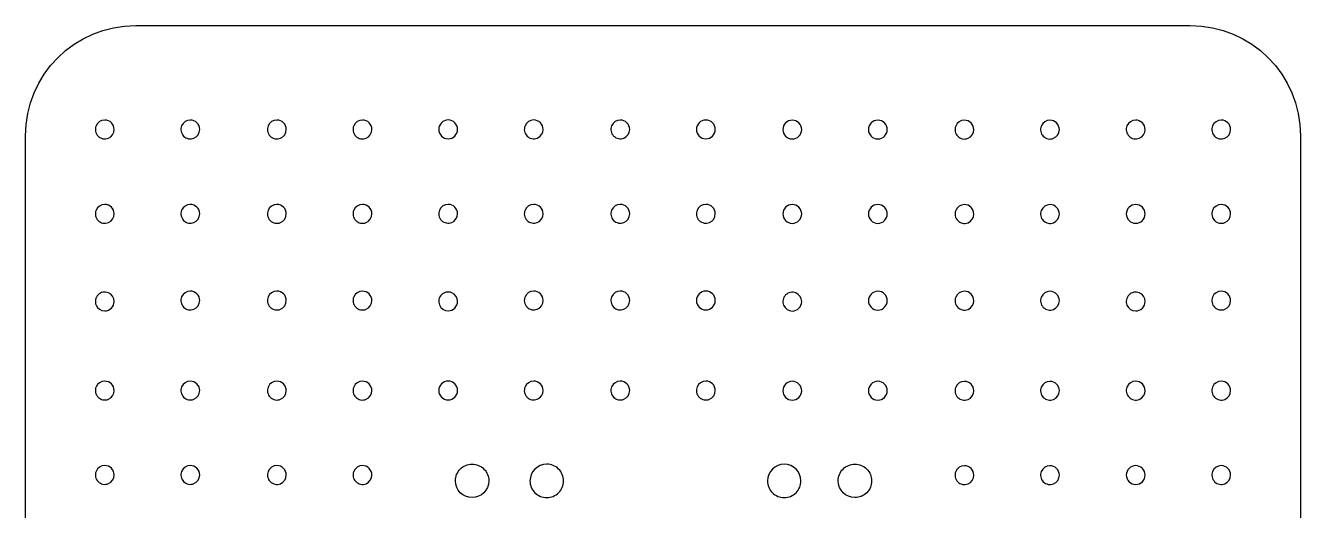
# Model space of a CAD drawing. Extents: x 28 to 178, y -12 to 290.
# Drawn here: x 28.4 to 178.2, y 233.1 to 290.1 of the extents above; entities that cross this region are included whole.
import ezdxf

# ---------------------------------------------------------------- set-up
doc = ezdxf.new("R2010")
doc.units = 0
doc.layers.add('buchi_Grove', color=7, linetype='CONTINUOUS')
doc.layers.add('fluid-networks-dashboard_copia', color=7, linetype='CONTINUOUS')

msp = doc.modelspace()

# ---------------------------------------------------------------- linework, layer by layer
at = {"layer": 'buchi_Grove', "color": 7}
for points in [[(37.747406, 278.944116)], [(47.801575, 278.944116)], [(57.972698, 278.93995)], [(68.026863, 278.93995)], [(78.097717, 278.952465)], [(88.151886, 278.952465)], [(98.323006, 278.948299)], [(108.37717, 278.948299)], [(118.53152, 278.927415)], [(128.58569, 278.927415)], [(138.75682, 278.92325)], [(148.81099, 278.92325)], [(158.88177, 278.935766)], [(168.93596, 278.935766)], [(37.747406, 269.025785)], [(47.801575, 269.025785)], [(57.972698, 269.021619)], [(68.026863, 269.021619)], [(78.097717, 269.034137)], [(88.151886, 269.034135)], [(98.323006, 269.029972)], [(108.37717, 269.02997)], [(118.53152, 269.00908)], [(128.58569, 269.009086)], [(138.75682, 269.004915)], [(148.81099, 269.004921)], [(158.88179, 269.017433)], [(168.93596, 269.017435)], [(47.801575, 258.835777)], [(57.972698, 258.833694)], [(68.026863, 258.831611)], [(88.151886, 258.844127)], [(98.323006, 258.842044)], [(108.37717, 258.839962)], [(128.58569, 258.819076)], [(138.75682, 258.816989)], [(148.81099, 258.81491)], [(168.93596, 258.827426)], [(38.853111, 257.619453)], [(79.203418, 257.627804)], [(119.637231, 257.602749)], [(159.987491, 257.611103)], [(37.747406, 248.252445)], [(47.801575, 248.252445)], [(57.972698, 248.248279)], [(68.026863, 248.248279)], [(78.097717, 248.260795)], [(88.151886, 248.260795)], [(98.323006, 248.256629)], [(108.37717, 248.256629)], [(118.53152, 248.235744)], [(128.58569, 248.235744)], [(138.75682, 248.231578)], [(148.81099, 248.231578)], [(158.88177, 248.244098)], [(168.93596, 248.244098)], [(37.747406, 238.334117)], [(47.801575, 238.334114)], [(57.972698, 238.329952)], [(68.026863, 238.329948)], [(138.75682, 238.313247)], [(148.81099, 238.313251)], [(158.88179, 238.325767)], [(168.93596, 238.325767)]]:
    msp.add_lwpolyline(points, close=True, dxfattribs=at)
for points in [[(37.747406, 278.944116), (37.300192, 278.944116), (36.897013, 278.67472), (36.725872, 278.261548)], [(38.853107, 277.838415), (38.853107, 278.449077), (38.358068, 278.944116), (37.747406, 278.944116)], [(47.801575, 278.944116), (47.354361, 278.944116), (46.951182, 278.67472), (46.780041, 278.261548)], [(48.583423, 278.620263), (48.376064, 278.827622), (48.094825, 278.944116), (47.801575, 278.944116)], [(57.972698, 278.93995), (57.525484, 278.93995), (57.122305, 278.670554), (56.951164, 278.257382)], [(58.754546, 278.616097), (58.547187, 278.823456), (58.265948, 278.93995), (57.972698, 278.93995)], [(68.026863, 278.93995), (67.579649, 278.93995), (67.17647, 278.670554), (67.005329, 278.257382)], [(68.808711, 278.616097), (68.601352, 278.823456), (68.320113, 278.93995), (68.026863, 278.93995)], [(78.097717, 278.952465), (77.487055, 278.952465), (76.992016, 278.457426), (76.992016, 277.846764)], [(78.879565, 278.628612), (78.672206, 278.835971), (78.390967, 278.952465), (78.097717, 278.952465)], [(88.151886, 278.952465), (87.704672, 278.952465), (87.301493, 278.683069), (87.130352, 278.269897)], [(88.933734, 278.628612), (88.726375, 278.835971), (88.445136, 278.952465), (88.151886, 278.952465)], [(98.323006, 278.948299), (97.875792, 278.948299), (97.472613, 278.678903), (97.301472, 278.265731)], [(99.104854, 278.624446), (98.897495, 278.831805), (98.616256, 278.948299), (98.323006, 278.948299)], [(108.37717, 278.948299), (107.766508, 278.948299), (107.271469, 278.45326), (107.271469, 277.842598)], [(109.159018, 278.624446), (108.951659, 278.831805), (108.67042, 278.948299), (108.37717, 278.948299)], [(118.53152, 278.927415), (117.920858, 278.927415), (117.425819, 278.432376), (117.425819, 277.821714)], [(119.313368, 278.603562), (119.106009, 278.810921), (118.82477, 278.927415), (118.53152, 278.927415)], [(128.58569, 278.927415), (127.975028, 278.927415), (127.479989, 278.432376), (127.479989, 277.821714)], [(129.367538, 278.603562), (129.160179, 278.810921), (128.87894, 278.927415), (128.58569, 278.927415)], [(138.75682, 278.92325), (138.309606, 278.92325), (137.906427, 278.653854), (137.735286, 278.240682)], [(139.538668, 278.599397), (139.331309, 278.806756), (139.05007, 278.92325), (138.75682, 278.92325)], [(148.81099, 278.92325), (148.363776, 278.92325), (147.960597, 278.653854), (147.789456, 278.240682)], [(149.592838, 278.599397), (149.385479, 278.806756), (149.10424, 278.92325), (148.81099, 278.92325)], [(158.88177, 278.935766), (158.434556, 278.935766), (158.031377, 278.66637), (157.860236, 278.253198)], [(159.663618, 278.611913), (159.456259, 278.819272), (159.17502, 278.935766), (158.88177, 278.935766)], [(168.93596, 278.935766), (168.488746, 278.935766), (168.085567, 278.66637), (167.914426, 278.253198)], [(169.717808, 278.611913), (169.510449, 278.819272), (169.22921, 278.935766), (168.93596, 278.935766)], [(36.725872, 278.261548), (36.55473, 277.848376), (36.649329, 277.372795), (36.965558, 277.056567)], [(38.170539, 276.816881), (38.583711, 276.988022), (38.853107, 277.391201), (38.853107, 277.838415)], [(46.780041, 278.261548), (46.608899, 277.848376), (46.703498, 277.372795), (47.019727, 277.056567)], [(48.224708, 276.816881), (48.63788, 276.988022), (48.907276, 277.391201), (48.907276, 277.838415)], [(48.907276, 277.838415), (48.907276, 278.131665), (48.790782, 278.412904), (48.583423, 278.620263)], [(56.951164, 278.257382), (56.780022, 277.84421), (56.874621, 277.368629), (57.19085, 277.052401)], [(58.395831, 276.812715), (58.809003, 276.983856), (59.078399, 277.387035), (59.078399, 277.834249)], [(59.078399, 277.834249), (59.078399, 278.127499), (58.961905, 278.408738), (58.754546, 278.616097)], [(67.005329, 278.257382), (66.834187, 277.84421), (66.928786, 277.368629), (67.245015, 277.052401)], [(68.449996, 276.812715), (68.863168, 276.983856), (69.132564, 277.387035), (69.132564, 277.834249)], [(69.132564, 277.834249), (69.132564, 278.127499), (69.01607, 278.408738), (68.808711, 278.616097)], [(76.992016, 277.846764), (76.992016, 277.236102), (77.487055, 276.741063), (78.097717, 276.741063)], [(78.097717, 276.741063), (78.708379, 276.741063), (79.203418, 277.236102), (79.203418, 277.846764)], [(79.203418, 277.846764), (79.203418, 278.140014), (79.086924, 278.421253), (78.879565, 278.628612)], [(87.130352, 278.269897), (86.95921, 277.856725), (87.053809, 277.381144), (87.370038, 277.064916)], [(88.575019, 276.82523), (88.988191, 276.996371), (89.257587, 277.39955), (89.257587, 277.846764)], [(89.257587, 277.846764), (89.257587, 278.140014), (89.141093, 278.421253), (88.933734, 278.628612)], [(97.301472, 278.265731), (97.13033, 277.852559), (97.224929, 277.376978), (97.541158, 277.06075)], [(98.746139, 276.821064), (99.159311, 276.992205), (99.428707, 277.395384), (99.428707, 277.842598)], [(99.428707, 277.842598), (99.428707, 278.135848), (99.312213, 278.417087), (99.104854, 278.624446)], [(107.271469, 277.842598), (107.271469, 277.231936), (107.766508, 276.736897), (108.37717, 276.736897)], [(108.37717, 276.736897), (108.987832, 276.736897), (109.482871, 277.231936), (109.482871, 277.842598)], [(109.482871, 277.842598), (109.482871, 278.135848), (109.366377, 278.417087), (109.159018, 278.624446)], [(117.425819, 277.821714), (117.425819, 277.211052), (117.920858, 276.716013), (118.53152, 276.716013)], [(118.53152, 276.716013), (119.142182, 276.716013), (119.637221, 277.211052), (119.637221, 277.821714)], [(119.637221, 277.821714), (119.637221, 278.114964), (119.520727, 278.396203), (119.313368, 278.603562)], [(127.479989, 277.821714), (127.479989, 277.211052), (127.975028, 276.716013), (128.58569, 276.716013)], [(128.58569, 276.716013), (129.196352, 276.716013), (129.691391, 277.211052), (129.691391, 277.821714)], [(129.691391, 277.821714), (129.691391, 278.114964), (129.574897, 278.396203), (129.367538, 278.603562)], [(137.735286, 278.240682), (137.564144, 277.82751), (137.658743, 277.351929), (137.974972, 277.035701)], [(139.179953, 276.796015), (139.593125, 276.967156), (139.862521, 277.370335), (139.862521, 277.817549)], [(139.862521, 277.817549), (139.862521, 278.110799), (139.746027, 278.392038), (139.538668, 278.599397)], [(147.789456, 278.240682), (147.618314, 277.82751), (147.712913, 277.351929), (148.029142, 277.035701)], [(149.234123, 276.796015), (149.647295, 276.967156), (149.916691, 277.370335), (149.916691, 277.817549)], [(149.916691, 277.817549), (149.916691, 278.110799), (149.800197, 278.392038), (149.592838, 278.599397)], [(157.860236, 278.253198), (157.689094, 277.840026), (157.783693, 277.364445), (158.099922, 277.048217)], [(159.304903, 276.808531), (159.718075, 276.979672), (159.987471, 277.382851), (159.987471, 277.830065)], [(159.987471, 277.830065), (159.987471, 278.123315), (159.870977, 278.404554), (159.663618, 278.611913)], [(167.914426, 278.253198), (167.743284, 277.840026), (167.837883, 277.364445), (168.154112, 277.048217)], [(169.359093, 276.808531), (169.772265, 276.979672), (170.041661, 277.382851), (170.041661, 277.830065)], [(170.041661, 277.830065), (170.041661, 278.123315), (169.925167, 278.404554), (169.717808, 278.611913)], [(36.965558, 277.056567), (37.281786, 276.740338), (37.757367, 276.645739), (38.170539, 276.816881)], [(47.019727, 277.056567), (47.335955, 276.740338), (47.811536, 276.645739), (48.224708, 276.816881)], [(57.19085, 277.052401), (57.507078, 276.736172), (57.982659, 276.641573), (58.395831, 276.812715)], [(67.245015, 277.052401), (67.561243, 276.736172), (68.036824, 276.641573), (68.449996, 276.812715)], [(87.370038, 277.064916), (87.686266, 276.748687), (88.161847, 276.654088), (88.575019, 276.82523)], [(97.541158, 277.06075), (97.857386, 276.744521), (98.332967, 276.649922), (98.746139, 276.821064)], [(137.974972, 277.035701), (138.2912, 276.719472), (138.766781, 276.624873), (139.179953, 276.796015)], [(148.029142, 277.035701), (148.34537, 276.719472), (148.820951, 276.624873), (149.234123, 276.796015)], [(158.099922, 277.048217), (158.41615, 276.731988), (158.891731, 276.637389), (159.304903, 276.808531)], [(168.154112, 277.048217), (168.47034, 276.731988), (168.945921, 276.637389), (169.359093, 276.808531)], [(36.725872, 268.343217), (36.55473, 267.930045), (36.649329, 267.454464), (36.965558, 267.138236)], [(37.747406, 269.025785), (37.300192, 269.025785), (36.897013, 268.756389), (36.725872, 268.343217)], [(38.853107, 267.920084), (38.853107, 268.530746), (38.358068, 269.025785), (37.747406, 269.025785)], [(46.780041, 268.343217), (46.608899, 267.930045), (46.703498, 267.454464), (47.019727, 267.138236)], [(47.801575, 269.025785), (47.354361, 269.025785), (46.951182, 268.756389), (46.780041, 268.343217)], [(48.583423, 268.701932), (48.376064, 268.909291), (48.094825, 269.025785), (47.801575, 269.025785)], [(48.907276, 267.920084), (48.907276, 268.213334), (48.790782, 268.494573), (48.583423, 268.701932)], [(56.951164, 268.339051), (56.780022, 267.925879), (56.874621, 267.450298), (57.19085, 267.13407)], [(57.972698, 269.021619), (57.525484, 269.021619), (57.122305, 268.752223), (56.951164, 268.339051)], [(58.754546, 268.697766), (58.547187, 268.905125), (58.265948, 269.021619), (57.972698, 269.021619)], [(59.078399, 267.915918), (59.078399, 268.209168), (58.961905, 268.490407), (58.754546, 268.697766)], [(67.005329, 268.339051), (66.834187, 267.925879), (66.928786, 267.450298), (67.245015, 267.13407)], [(68.026863, 269.021619), (67.579649, 269.021619), (67.17647, 268.752223), (67.005329, 268.339051)], [(68.808711, 268.697766), (68.601352, 268.905125), (68.320113, 269.021619), (68.026863, 269.021619)], [(69.132564, 267.915918), (69.132564, 268.209168), (69.01607, 268.490407), (68.808711, 268.697766)], [(77.076183, 268.351569), (76.905041, 267.938397), (76.99964, 267.462816), (77.315869, 267.146588)], [(78.097717, 269.034137), (77.650503, 269.034137), (77.247324, 268.764741), (77.076183, 268.351569)], [(78.879565, 268.710284), (78.672206, 268.917643), (78.390967, 269.034137), (78.097717, 269.034137)], [(79.203418, 267.928436), (79.203418, 268.221686), (79.086924, 268.502925), (78.879565, 268.710284)], [(87.130352, 268.351567), (86.95921, 267.938395), (87.053809, 267.462814), (87.370038, 267.146586)], [(88.151886, 269.034135), (87.704672, 269.034135), (87.301493, 268.764739), (87.130352, 268.351567)], [(88.933734, 268.710282), (88.726375, 268.917641), (88.445136, 269.034135), (88.151886, 269.034135)], [(89.257587, 267.928434), (89.257587, 268.221684), (89.141093, 268.502923), (88.933734, 268.710282)], [(97.301472, 268.347404), (97.13033, 267.934232), (97.224929, 267.458651), (97.541158, 267.142423)], [(98.323006, 269.029972), (97.875792, 269.029972), (97.472613, 268.760576), (97.301472, 268.347404)], [(99.104854, 268.706119), (98.897495, 268.913478), (98.616256, 269.029972), (98.323006, 269.029972)], [(99.428707, 267.924271), (99.428707, 268.217521), (99.312213, 268.49876), (99.104854, 268.706119)], [(107.355636, 268.347402), (107.184494, 267.93423), (107.279093, 267.458649), (107.595322, 267.142421)], [(108.37717, 269.02997), (107.929956, 269.02997), (107.526777, 268.760574), (107.355636, 268.347402)], [(109.159018, 268.706117), (108.951659, 268.913476), (108.67042, 269.02997), (108.37717, 269.02997)], [(109.482871, 267.924269), (109.482871, 268.217519), (109.366377, 268.498758), (109.159018, 268.706117)], [(118.53152, 269.00908), (117.920858, 269.00908), (117.425819, 268.514041), (117.425819, 267.903379)], [(119.313368, 268.685227), (119.106009, 268.892586), (118.82477, 269.00908), (118.53152, 269.00908)], [(119.637221, 267.903379), (119.637221, 268.196629), (119.520727, 268.477868), (119.313368, 268.685227)], [(128.58569, 269.009086), (127.975028, 269.009086), (127.479989, 268.514047), (127.479989, 267.903385)], [(129.367538, 268.685233), (129.160179, 268.892592), (128.87894, 269.009086), (128.58569, 269.009086)], [(129.691391, 267.903385), (129.691391, 268.196635), (129.574897, 268.477874), (129.367538, 268.685233)], [(137.735286, 268.322347), (137.564144, 267.909175), (137.658743, 267.433594), (137.974972, 267.117366)], [(138.75682, 269.004915), (138.309606, 269.004915), (137.906427, 268.735519), (137.735286, 268.322347)], [(139.538668, 268.681062), (139.331309, 268.888421), (139.05007, 269.004915), (138.75682, 269.004915)], [(139.862521, 267.899214), (139.862521, 268.192464), (139.746027, 268.473703), (139.538668, 268.681062)], [(147.789456, 268.322353), (147.618314, 267.909181), (147.712913, 267.4336), (148.029142, 267.117372)], [(148.81099, 269.004921), (148.363776, 269.004921), (147.960597, 268.735525), (147.789456, 268.322353)], [(149.592838, 268.681068), (149.385479, 268.888427), (149.10424, 269.004921), (148.81099, 269.004921)], [(149.916691, 267.89922), (149.916691, 268.19247), (149.800197, 268.473709), (149.592838, 268.681068)], [(158.88179, 269.017433), (158.271128, 269.017433), (157.776089, 268.522394), (157.776089, 267.911732)], [(159.663638, 268.69358), (159.456279, 268.900939), (159.17504, 269.017433), (158.88179, 269.017433)], [(159.987491, 267.911732), (159.987491, 268.204982), (159.870997, 268.486221), (159.663638, 268.69358)], [(167.914426, 268.334867), (167.743284, 267.921695), (167.837883, 267.446114), (168.154112, 267.129886)], [(168.93596, 269.017435), (168.488746, 269.017435), (168.085567, 268.748039), (167.914426, 268.334867)], [(169.717808, 268.693582), (169.510449, 268.900941), (169.22921, 269.017435), (168.93596, 269.017435)], [(170.041661, 267.911734), (170.041661, 268.204984), (169.925167, 268.486223), (169.717808, 268.693582)], [(36.965558, 267.138236), (37.281786, 266.822007), (37.757367, 266.727408), (38.170539, 266.89855)], [(38.170539, 266.89855), (38.583711, 267.069691), (38.853107, 267.47287), (38.853107, 267.920084)], [(47.019727, 267.138236), (47.335955, 266.822007), (47.811536, 266.727408), (48.224708, 266.89855)], [(48.224708, 266.89855), (48.63788, 267.069691), (48.907276, 267.47287), (48.907276, 267.920084)], [(57.19085, 267.13407), (57.507078, 266.817841), (57.982659, 266.723242), (58.395831, 266.894384)], [(58.395831, 266.894384), (58.809003, 267.065525), (59.078399, 267.468704), (59.078399, 267.915918)], [(67.245015, 267.13407), (67.561243, 266.817841), (68.036824, 266.723242), (68.449996, 266.894384)], [(68.449996, 266.894384), (68.863168, 267.065525), (69.132564, 267.468704), (69.132564, 267.915918)], [(77.315869, 267.146588), (77.632097, 266.830359), (78.107678, 266.73576), (78.52085, 266.906902)], [(78.52085, 266.906902), (78.934022, 267.078043), (79.203418, 267.481222), (79.203418, 267.928436)], [(87.370038, 267.146586), (87.686266, 266.830357), (88.161847, 266.735758), (88.575019, 266.9069)], [(88.575019, 266.9069), (88.988191, 267.078041), (89.257587, 267.48122), (89.257587, 267.928434)], [(97.541158, 267.142423), (97.857386, 266.826194), (98.332967, 266.731595), (98.746139, 266.902737)], [(98.746139, 266.902737), (99.159311, 267.073878), (99.428707, 267.477057), (99.428707, 267.924271)], [(107.595322, 267.142421), (107.91155, 266.826192), (108.387131, 266.731593), (108.800303, 266.902735)], [(108.800303, 266.902735), (109.213475, 267.073876), (109.482871, 267.477055), (109.482871, 267.924269)], [(117.425819, 267.903379), (117.425819, 267.292717), (117.920858, 266.797678), (118.53152, 266.797678)], [(118.53152, 266.797678), (119.142182, 266.797678), (119.637221, 267.292717), (119.637221, 267.903379)], [(127.479989, 267.903385), (127.479989, 267.292723), (127.975028, 266.797684), (128.58569, 266.797684)], [(128.58569, 266.797684), (129.196352, 266.797684), (129.691391, 267.292723), (129.691391, 267.903385)], [(137.974972, 267.117366), (138.2912, 266.801137), (138.766781, 266.706538), (139.179953, 266.87768)], [(139.179953, 266.87768), (139.593125, 267.048821), (139.862521, 267.452), (139.862521, 267.899214)], [(148.029142, 267.117372), (148.34537, 266.801143), (148.820951, 266.706544), (149.234123, 266.877686)], [(149.234123, 266.877686), (149.647295, 267.048827), (149.916691, 267.452006), (149.916691, 267.89922)], [(157.776089, 267.911732), (157.776089, 267.30107), (158.271128, 266.806031), (158.88179, 266.806031)], [(158.88179, 266.806031), (159.492452, 266.806031), (159.987491, 267.30107), (159.987491, 267.911732)], [(168.154112, 267.129886), (168.47034, 266.813657), (168.945921, 266.719058), (169.359093, 266.8902)], [(169.359093, 266.8902), (169.772265, 267.061341), (170.041661, 267.46452), (170.041661, 267.911734)], [(36.965562, 258.401301), (36.649333, 258.085073), (36.554734, 257.609492), (36.725876, 257.19632)], [(38.170543, 258.640987), (37.757371, 258.812129), (37.28179, 258.71753), (36.965562, 258.401301)], [(38.853111, 257.619453), (38.853111, 258.066667), (38.583715, 258.469846), (38.170543, 258.640987)], [(46.780041, 258.153209), (46.608899, 257.740037), (46.703498, 257.264456), (47.019727, 256.948228)], [(47.801575, 258.835777), (47.354361, 258.835777), (46.951182, 258.566381), (46.780041, 258.153209)], [(48.583423, 258.511924), (48.376064, 258.719283), (48.094825, 258.835777), (47.801575, 258.835777)], [(48.224708, 256.708542), (48.63788, 256.879683), (48.907276, 257.282862), (48.907276, 257.730076)], [(48.907276, 257.730076), (48.907276, 258.023326), (48.790782, 258.304565), (48.583423, 258.511924)], [(56.951164, 258.151126), (56.780022, 257.737954), (56.874621, 257.262373), (57.19085, 256.946145)], [(57.972698, 258.833694), (57.525484, 258.833694), (57.122305, 258.564298), (56.951164, 258.151126)], [(58.754546, 258.509841), (58.547187, 258.7172), (58.265948, 258.833694), (57.972698, 258.833694)], [(58.395831, 256.706459), (58.809003, 256.8776), (59.078399, 257.280779), (59.078399, 257.727993)], [(59.078399, 257.727993), (59.078399, 258.021243), (58.961905, 258.302482), (58.754546, 258.509841)], [(67.005329, 258.149043), (66.834187, 257.735871), (66.928786, 257.26029), (67.245015, 256.944062)], [(68.026863, 258.831611), (67.579649, 258.831611), (67.17647, 258.562215), (67.005329, 258.149043)], [(68.808711, 258.507758), (68.601352, 258.715117), (68.320113, 258.831611), (68.026863, 258.831611)], [(68.449996, 256.704376), (68.863168, 256.875517), (69.132564, 257.278696), (69.132564, 257.72591)], [(69.132564, 257.72591), (69.132564, 258.01916), (69.01607, 258.300399), (68.808711, 258.507758)], [(77.315869, 258.409652), (76.99964, 258.093424), (76.905041, 257.617843), (77.076183, 257.204671)], [(78.52085, 258.649338), (78.107678, 258.82048), (77.632097, 258.725881), (77.315869, 258.409652)], [(79.203418, 257.627804), (79.203418, 258.075018), (78.934022, 258.478197), (78.52085, 258.649338)], [(87.130352, 258.161559), (86.95921, 257.748387), (87.053809, 257.272806), (87.370038, 256.956578)], [(88.151886, 258.844127), (87.704672, 258.844127), (87.301493, 258.574731), (87.130352, 258.161559)], [(88.933734, 258.520274), (88.726375, 258.727633), (88.445136, 258.844127), (88.151886, 258.844127)], [(88.575019, 256.716892), (88.988191, 256.888033), (89.257587, 257.291212), (89.257587, 257.738426)], [(89.257587, 257.738426), (89.257587, 258.031676), (89.141093, 258.312915), (88.933734, 258.520274)], [(97.301472, 258.159476), (97.13033, 257.746304), (97.224929, 257.270723), (97.541158, 256.954495)], [(98.323006, 258.842044), (97.875792, 258.842044), (97.472613, 258.572648), (97.301472, 258.159476)], [(99.104854, 258.518191), (98.897495, 258.72555), (98.616256, 258.842044), (98.323006, 258.842044)], [(98.746139, 256.714809), (99.159311, 256.88595), (99.428707, 257.289129), (99.428707, 257.736343)], [(99.428707, 257.736343), (99.428707, 258.029593), (99.312213, 258.310832), (99.104854, 258.518191)], [(108.37717, 258.839962), (107.766508, 258.839962), (107.271469, 258.344923), (107.271469, 257.734261)], [(107.271469, 257.734261), (107.271469, 257.123599), (107.766508, 256.62856), (108.37717, 256.62856)], [(109.159018, 258.516109), (108.951659, 258.723468), (108.67042, 258.839962), (108.37717, 258.839962)], [(108.37717, 256.62856), (108.987832, 256.62856), (109.482871, 257.123599), (109.482871, 257.734261)], [(109.482871, 257.734261), (109.482871, 258.027511), (109.366377, 258.30875), (109.159018, 258.516109)], [(117.749682, 258.384597), (117.433453, 258.068369), (117.338854, 257.592788), (117.509996, 257.179616)], [(118.954663, 258.624283), (118.541491, 258.795425), (118.06591, 258.700826), (117.749682, 258.384597)], [(119.637231, 257.602749), (119.637231, 258.049963), (119.367835, 258.453142), (118.954663, 258.624283)], [(128.58569, 258.819076), (127.975028, 258.819076), (127.479989, 258.324037), (127.479989, 257.713375)], [(127.479989, 257.713375), (127.479989, 257.102713), (127.975028, 256.607674), (128.58569, 256.607674)], [(129.367538, 258.495223), (129.160179, 258.702582), (128.87894, 258.819076), (128.58569, 258.819076)], [(128.58569, 256.607674), (129.196352, 256.607674), (129.691391, 257.102713), (129.691391, 257.713375)], [(129.691391, 257.713375), (129.691391, 258.006625), (129.574897, 258.287864), (129.367538, 258.495223)], [(137.735286, 258.134421), (137.564144, 257.721249), (137.658743, 257.245668), (137.974972, 256.92944)], [(138.75682, 258.816989), (138.309606, 258.816989), (137.906427, 258.547593), (137.735286, 258.134421)], [(139.538668, 258.493136), (139.331309, 258.700495), (139.05007, 258.816989), (138.75682, 258.816989)], [(139.179953, 256.689754), (139.593125, 256.860895), (139.862521, 257.264074), (139.862521, 257.711288)], [(139.862521, 257.711288), (139.862521, 258.004538), (139.746027, 258.285777), (139.538668, 258.493136)], [(147.789456, 258.132342), (147.618314, 257.71917), (147.712913, 257.243589), (148.029142, 256.927361)], [(148.81099, 258.81491), (148.363776, 258.81491), (147.960597, 258.545514), (147.789456, 258.132342)], [(149.592838, 258.491057), (149.385479, 258.698416), (149.10424, 258.81491), (148.81099, 258.81491)], [(149.234123, 256.687675), (149.647295, 256.858816), (149.916691, 257.261995), (149.916691, 257.709209)], [(149.916691, 257.709209), (149.916691, 258.002459), (149.800197, 258.283698), (149.592838, 258.491057)], [(158.099942, 258.392951), (157.783713, 258.076723), (157.689114, 257.601142), (157.860256, 257.18797)], [(159.304923, 258.632637), (158.891751, 258.803779), (158.41617, 258.70918), (158.099942, 258.392951)], [(159.987491, 257.611103), (159.987491, 258.058317), (159.718095, 258.461496), (159.304923, 258.632637)], [(167.914426, 258.144858), (167.743284, 257.731686), (167.837883, 257.256105), (168.154112, 256.939877)], [(168.93596, 258.827426), (168.488746, 258.827426), (168.085567, 258.55803), (167.914426, 258.144858)], [(169.717808, 258.503573), (169.510449, 258.710932), (169.22921, 258.827426), (168.93596, 258.827426)], [(169.359093, 256.700191), (169.772265, 256.871332), (170.041661, 257.274511), (170.041661, 257.721725)], [(170.041661, 257.721725), (170.041661, 258.014975), (169.925167, 258.296214), (169.717808, 258.503573)], [(36.725876, 257.19632), (36.897017, 256.783148), (37.300196, 256.513752), (37.74741, 256.513752)], [(37.74741, 256.513752), (38.04066, 256.513752), (38.321899, 256.630246), (38.529258, 256.837605)], [(38.529258, 256.837605), (38.736617, 257.044964), (38.853111, 257.326203), (38.853111, 257.619453)], [(47.019727, 256.948228), (47.335955, 256.631999), (47.811536, 256.5374), (48.224708, 256.708542)], [(57.19085, 256.946145), (57.507078, 256.629916), (57.982659, 256.535317), (58.395831, 256.706459)], [(67.245015, 256.944062), (67.561243, 256.627833), (68.036824, 256.533234), (68.449996, 256.704376)], [(77.076183, 257.204671), (77.247324, 256.791499), (77.650503, 256.522103), (78.097717, 256.522103)], [(78.097717, 256.522103), (78.390967, 256.522103), (78.672206, 256.638597), (78.879565, 256.845956)], [(78.879565, 256.845956), (79.086924, 257.053315), (79.203418, 257.334554), (79.203418, 257.627804)], [(87.370038, 256.956578), (87.686266, 256.640349), (88.161847, 256.54575), (88.575019, 256.716892)], [(97.541158, 256.954495), (97.857386, 256.638266), (98.332967, 256.543667), (98.746139, 256.714809)], [(117.509996, 257.179616), (117.681137, 256.766444), (118.084316, 256.497048), (118.53153, 256.497048)], [(118.53153, 256.497048), (118.82478, 256.497048), (119.106019, 256.613542), (119.313378, 256.820901)], [(119.313378, 256.820901), (119.520737, 257.02826), (119.637231, 257.309499), (119.637231, 257.602749)], [(137.974972, 256.92944), (138.2912, 256.613211), (138.766781, 256.518612), (139.179953, 256.689754)], [(148.029142, 256.927361), (148.34537, 256.611132), (148.820951, 256.516533), (149.234123, 256.687675)], [(157.860256, 257.18797), (158.031397, 256.774798), (158.434576, 256.505402), (158.88179, 256.505402)], [(158.88179, 256.505402), (159.17504, 256.505402), (159.456279, 256.621896), (159.663638, 256.829255)], [(159.663638, 256.829255), (159.870997, 257.036614), (159.987491, 257.317853), (159.987491, 257.611103)], [(168.154112, 256.939877), (168.47034, 256.623648), (168.945921, 256.529049), (169.359093, 256.700191)], [(36.725872, 247.569877), (36.55473, 247.156705), (36.649329, 246.681124), (36.965558, 246.364896)], [(37.747406, 248.252445), (37.300192, 248.252445), (36.897013, 247.983049), (36.725872, 247.569877)], [(38.853107, 247.146744), (38.853107, 247.757406), (38.358068, 248.252445), (37.747406, 248.252445)], [(46.780041, 247.569877), (46.608899, 247.156705), (46.703498, 246.681124), (47.019727, 246.364896)], [(47.801575, 248.252445), (47.354361, 248.252445), (46.951182, 247.983049), (46.780041, 247.569877)], [(48.583423, 247.928592), (48.376064, 248.135951), (48.094825, 248.252445), (47.801575, 248.252445)], [(48.907276, 247.146744), (48.907276, 247.439994), (48.790782, 247.721233), (48.583423, 247.928592)], [(56.951164, 247.565711), (56.780022, 247.152539), (56.874621, 246.676958), (57.19085, 246.36073)], [(57.972698, 248.248279), (57.525484, 248.248279), (57.122305, 247.978883), (56.951164, 247.565711)], [(58.754546, 247.924426), (58.547187, 248.131785), (58.265948, 248.248279), (57.972698, 248.248279)], [(59.078399, 247.142578), (59.078399, 247.435828), (58.961905, 247.717067), (58.754546, 247.924426)], [(67.005329, 247.565711), (66.834187, 247.152539), (66.928786, 246.676958), (67.245015, 246.36073)], [(68.026863, 248.248279), (67.579649, 248.248279), (67.17647, 247.978883), (67.005329, 247.565711)], [(68.808711, 247.924426), (68.601352, 248.131785), (68.320113, 248.248279), (68.026863, 248.248279)], [(69.132564, 247.142578), (69.132564, 247.435828), (69.01607, 247.717067), (68.808711, 247.924426)], [(78.097717, 248.260795), (77.487055, 248.260795), (76.992016, 247.765756), (76.992016, 247.155094)], [(78.879565, 247.936942), (78.672206, 248.144301), (78.390967, 248.260795), (78.097717, 248.260795)], [(79.203418, 247.155094), (79.203418, 247.448344), (79.086924, 247.729583), (78.879565, 247.936942)], [(87.130352, 247.578227), (86.95921, 247.165055), (87.053809, 246.689474), (87.370038, 246.373246)], [(88.151886, 248.260795), (87.704672, 248.260795), (87.301493, 247.991399), (87.130352, 247.578227)], [(88.933734, 247.936942), (88.726375, 248.144301), (88.445136, 248.260795), (88.151886, 248.260795)], [(89.257587, 247.155094), (89.257587, 247.448344), (89.141093, 247.729583), (88.933734, 247.936942)], [(97.301472, 247.574061), (97.13033, 247.160889), (97.224929, 246.685308), (97.541158, 246.36908)], [(98.323006, 248.256629), (97.875792, 248.256629), (97.472613, 247.987233), (97.301472, 247.574061)], [(99.104854, 247.932776), (98.897495, 248.140135), (98.616256, 248.256629), (98.323006, 248.256629)], [(99.428707, 247.150928), (99.428707, 247.444178), (99.312213, 247.725417), (99.104854, 247.932776)], [(107.355636, 247.574061), (107.184494, 247.160889), (107.279093, 246.685308), (107.595322, 246.36908)], [(108.37717, 248.256629), (107.929956, 248.256629), (107.526777, 247.987233), (107.355636, 247.574061)], [(109.159018, 247.932776), (108.951659, 248.140135), (108.67042, 248.256629), (108.37717, 248.256629)], [(109.482871, 247.150928), (109.482871, 247.444178), (109.366377, 247.725417), (109.159018, 247.932776)], [(118.53152, 248.235744), (117.920858, 248.235744), (117.425819, 247.740705), (117.425819, 247.130043)], [(119.313368, 247.911891), (119.106009, 248.11925), (118.82477, 248.235744), (118.53152, 248.235744)], [(119.637221, 247.130043), (119.637221, 247.423293), (119.520727, 247.704532), (119.313368, 247.911891)], [(128.58569, 248.235744), (127.975028, 248.235744), (127.479989, 247.740705), (127.479989, 247.130043)], [(129.367538, 247.911891), (129.160179, 248.11925), (128.87894, 248.235744), (128.58569, 248.235744)], [(129.691391, 247.130043), (129.691391, 247.423293), (129.574897, 247.704532), (129.367538, 247.911891)], [(137.735286, 247.54901), (137.564144, 247.135838), (137.658743, 246.660257), (137.974972, 246.344029)], [(138.75682, 248.231578), (138.309606, 248.231578), (137.906427, 247.962182), (137.735286, 247.54901)], [(139.538668, 247.907725), (139.331309, 248.115084), (139.05007, 248.231578), (138.75682, 248.231578)], [(139.862521, 247.125877), (139.862521, 247.419127), (139.746027, 247.700366), (139.538668, 247.907725)], [(147.789456, 247.54901), (147.618314, 247.135838), (147.712913, 246.660257), (148.029142, 246.344029)], [(148.81099, 248.231578), (148.363776, 248.231578), (147.960597, 247.962182), (147.789456, 247.54901)], [(149.592838, 247.907725), (149.385479, 248.115084), (149.10424, 248.231578), (148.81099, 248.231578)], [(149.916691, 247.125877), (149.916691, 247.419127), (149.800197, 247.700366), (149.592838, 247.907725)], [(157.860236, 247.56153), (157.689094, 247.148358), (157.783693, 246.672777), (158.099922, 246.356549)], [(158.88177, 248.244098), (158.434556, 248.244098), (158.031377, 247.974702), (157.860236, 247.56153)], [(159.663618, 247.920245), (159.456259, 248.127604), (159.17502, 248.244098), (158.88177, 248.244098)], [(159.987471, 247.138397), (159.987471, 247.431647), (159.870977, 247.712886), (159.663618, 247.920245)], [(167.914426, 247.56153), (167.743284, 247.148358), (167.837883, 246.672777), (168.154112, 246.356549)], [(168.93596, 248.244098), (168.488746, 248.244098), (168.085567, 247.974702), (167.914426, 247.56153)], [(169.717808, 247.920245), (169.510449, 248.127604), (169.22921, 248.244098), (168.93596, 248.244098)], [(170.041661, 247.138397), (170.041661, 247.431647), (169.925167, 247.712886), (169.717808, 247.920245)], [(36.965558, 246.364896), (37.281786, 246.048667), (37.757367, 245.954068), (38.170539, 246.12521)], [(38.170539, 246.12521), (38.583711, 246.296351), (38.853107, 246.69953), (38.853107, 247.146744)], [(47.019727, 246.364896), (47.335955, 246.048667), (47.811536, 245.954068), (48.224708, 246.12521)], [(48.224708, 246.12521), (48.63788, 246.296351), (48.907276, 246.69953), (48.907276, 247.146744)], [(57.19085, 246.36073), (57.507078, 246.044501), (57.982659, 245.949902), (58.395831, 246.121044)], [(58.395831, 246.121044), (58.809003, 246.292185), (59.078399, 246.695364), (59.078399, 247.142578)], [(67.245015, 246.36073), (67.561243, 246.044501), (68.036824, 245.949902), (68.449996, 246.121044)], [(68.449996, 246.121044), (68.863168, 246.292185), (69.132564, 246.695364), (69.132564, 247.142578)], [(76.992016, 247.155094), (76.992016, 246.544432), (77.487055, 246.049393), (78.097717, 246.049393)], [(78.097717, 246.049393), (78.708379, 246.049393), (79.203418, 246.544432), (79.203418, 247.155094)], [(87.370038, 246.373246), (87.686266, 246.057017), (88.161847, 245.962418), (88.575019, 246.13356)], [(88.575019, 246.13356), (88.988191, 246.304701), (89.257587, 246.70788), (89.257587, 247.155094)], [(97.541158, 246.36908), (97.857386, 246.052851), (98.332967, 245.958252), (98.746139, 246.129394)], [(98.746139, 246.129394), (99.159311, 246.300535), (99.428707, 246.703714), (99.428707, 247.150928)], [(107.595322, 246.36908), (107.91155, 246.052851), (108.387131, 245.958252), (108.800303, 246.129394)], [(108.800303, 246.129394), (109.213475, 246.300535), (109.482871, 246.703714), (109.482871, 247.150928)], [(117.425819, 247.130043), (117.425819, 246.519381), (117.920858, 246.024342), (118.53152, 246.024342)], [(118.53152, 246.024342), (119.142182, 246.024342), (119.637221, 246.519381), (119.637221, 247.130043)], [(127.479989, 247.130043), (127.479989, 246.519381), (127.975028, 246.024342), (128.58569, 246.024342)], [(128.58569, 246.024342), (129.196352, 246.024342), (129.691391, 246.519381), (129.691391, 247.130043)], [(137.974972, 246.344029), (138.2912, 246.0278), (138.766781, 245.933201), (139.179953, 246.104343)], [(139.179953, 246.104343), (139.593125, 246.275484), (139.862521, 246.678663), (139.862521, 247.125877)], [(148.029142, 246.344029), (148.34537, 246.0278), (148.820951, 245.933201), (149.234123, 246.104343)], [(149.234123, 246.104343), (149.647295, 246.275484), (149.916691, 246.678663), (149.916691, 247.125877)], [(158.099922, 246.356549), (158.41615, 246.04032), (158.891731, 245.945721), (159.304903, 246.116863)], [(159.304903, 246.116863), (159.718075, 246.288004), (159.987471, 246.691183), (159.987471, 247.138397)], [(168.154112, 246.356549), (168.47034, 246.04032), (168.945921, 245.945721), (169.359093, 246.116863)], [(169.359093, 246.116863), (169.772265, 246.288004), (170.041661, 246.691183), (170.041661, 247.138397)], [(37.747406, 238.334117), (37.300192, 238.334117), (36.897013, 238.064721), (36.725872, 237.651549)], [(38.853107, 237.228416), (38.853107, 237.839078), (38.358068, 238.334117), (37.747406, 238.334117)], [(47.801575, 238.334114), (47.354361, 238.334114), (46.951182, 238.064718), (46.780041, 237.651546)], [(48.583423, 238.010261), (48.376064, 238.21762), (48.094825, 238.334114), (47.801575, 238.334114)], [(57.972698, 238.329952), (57.525484, 238.329952), (57.122305, 238.060556), (56.951164, 237.647384)], [(58.754546, 238.006099), (58.547187, 238.213458), (58.265948, 238.329952), (57.972698, 238.329952)], [(68.026863, 238.329948), (67.579649, 238.329948), (67.17647, 238.060552), (67.005329, 237.64738)], [(68.808711, 238.006095), (68.601352, 238.213454), (68.320113, 238.329948), (68.026863, 238.329948)], [(138.75682, 238.313247), (138.309606, 238.313247), (137.906427, 238.043851), (137.735286, 237.630679)], [(139.538668, 237.989394), (139.331309, 238.196753), (139.05007, 238.313247), (138.75682, 238.313247)], [(148.81099, 238.313251), (148.363776, 238.313251), (147.960597, 238.043855), (147.789456, 237.630683)], [(149.592838, 237.989398), (149.385479, 238.196757), (149.10424, 238.313251), (148.81099, 238.313251)], [(158.88179, 238.325767), (158.271128, 238.325767), (157.776089, 237.830728), (157.776089, 237.220066)], [(159.663638, 238.001914), (159.456279, 238.209273), (159.17504, 238.325767), (158.88179, 238.325767)], [(168.93596, 238.325767), (168.488746, 238.325767), (168.085567, 238.056371), (167.914426, 237.643199)], [(169.717808, 238.001914), (169.510449, 238.209273), (169.22921, 238.325767), (168.93596, 238.325767)], [(36.725872, 237.651549), (36.55473, 237.238377), (36.649329, 236.762796), (36.965558, 236.446568)], [(38.170539, 236.206882), (38.583711, 236.378023), (38.853107, 236.781202), (38.853107, 237.228416)], [(46.780041, 237.651546), (46.608899, 237.238374), (46.703498, 236.762793), (47.019727, 236.446565)], [(48.224708, 236.206879), (48.63788, 236.37802), (48.907276, 236.781199), (48.907276, 237.228413)], [(48.907276, 237.228413), (48.907276, 237.521663), (48.790782, 237.802902), (48.583423, 238.010261)], [(56.951164, 237.647384), (56.780022, 237.234212), (56.874621, 236.758631), (57.19085, 236.442403)], [(58.395831, 236.202717), (58.809003, 236.373858), (59.078399, 236.777037), (59.078399, 237.224251)], [(59.078399, 237.224251), (59.078399, 237.517501), (58.961905, 237.79874), (58.754546, 238.006099)], [(67.005329, 237.64738), (66.834187, 237.234208), (66.928786, 236.758627), (67.245015, 236.442399)], [(68.449996, 236.202713), (68.863168, 236.373854), (69.132564, 236.777033), (69.132564, 237.224247)], [(69.132564, 237.224247), (69.132564, 237.517497), (69.01607, 237.798736), (68.808711, 238.006095)], [(137.735286, 237.630679), (137.564144, 237.217507), (137.658743, 236.741926), (137.974972, 236.425698)], [(139.179953, 236.186012), (139.593125, 236.357153), (139.862521, 236.760332), (139.862521, 237.207546)], [(139.862521, 237.207546), (139.862521, 237.500796), (139.746027, 237.782035), (139.538668, 237.989394)], [(147.789456, 237.630683), (147.618314, 237.217511), (147.712913, 236.74193), (148.029142, 236.425702)], [(149.234123, 236.186016), (149.647295, 236.357157), (149.916691, 236.760336), (149.916691, 237.20755)], [(149.916691, 237.20755), (149.916691, 237.5008), (149.800197, 237.782039), (149.592838, 237.989398)], [(157.776089, 237.220066), (157.776089, 236.609404), (158.271128, 236.114365), (158.88179, 236.114365)], [(158.88179, 236.114365), (159.492452, 236.114365), (159.987491, 236.609404), (159.987491, 237.220066)], [(159.987491, 237.220066), (159.987491, 237.513316), (159.870997, 237.794555), (159.663638, 238.001914)], [(167.914426, 237.643199), (167.743284, 237.230027), (167.837883, 236.754446), (168.154112, 236.438218)], [(169.359093, 236.198532), (169.772265, 236.369673), (170.041661, 236.772852), (170.041661, 237.220066)], [(170.041661, 237.220066), (170.041661, 237.513316), (169.925167, 237.794555), (169.717808, 238.001914)], [(36.965558, 236.446568), (37.281786, 236.130339), (37.757367, 236.03574), (38.170539, 236.206882)], [(47.019727, 236.446565), (47.335955, 236.130336), (47.811536, 236.035737), (48.224708, 236.206879)], [(57.19085, 236.442403), (57.507078, 236.126174), (57.982659, 236.031575), (58.395831, 236.202717)], [(67.245015, 236.442399), (67.561243, 236.12617), (68.036824, 236.031571), (68.449996, 236.202713)], [(137.974972, 236.425698), (138.2912, 236.109469), (138.766781, 236.01487), (139.179953, 236.186012)], [(148.029142, 236.425702), (148.34537, 236.109473), (148.820951, 236.014874), (149.234123, 236.186016)], [(168.154112, 236.438218), (168.47034, 236.121989), (168.945921, 236.02739), (169.359093, 236.198532)]]:
    msp.add_open_spline(points, degree=3, dxfattribs=at)
at = {"layer": 'fluid-networks-dashboard_copia', "color": 7}
for points in [[(41.403104, 290.056988), (165.28026, 290.056988)], [(28.43517, 73.2119), (28.43517, 277.089054)], [(178.24819, 277.089054), (178.24819, 73.2119)]]:
    msp.add_lwpolyline(points, dxfattribs=at)
msp.add_lwpolyline([(41.403104, 290.056988)], close=True, dxfattribs=at)
for points in [[(28.43517, 277.089054), (28.43517, 284.273289), (34.218868, 290.056988), (41.403104, 290.056988)], [(165.28026, 290.056988), (172.46449, 290.056988), (178.24819, 284.273289), (178.24819, 277.089054)], [(79.520366, 237.921173), (79.889289, 238.290098), (80.389658, 238.497359), (80.911396, 238.49736)], [(80.911396, 238.49736), (81.433134, 238.497359), (81.933503, 238.290098), (82.302426, 237.921173)], [(89.681306, 238.49736), (88.594847, 238.497358), (87.714098, 237.616609), (87.714096, 236.53015)], [(91.072339, 237.92118), (90.703414, 238.290104), (90.203044, 238.497362), (89.681306, 238.49736)], [(117.585806, 238.49736), (116.499347, 238.497358), (115.618598, 237.616609), (115.618596, 236.53015)], [(119.553016, 236.53015), (119.553014, 237.616609), (118.672265, 238.497358), (117.585806, 238.49736)], [(124.499596, 237.921173), (124.868519, 238.290098), (125.368888, 238.497359), (125.890626, 238.49736)], [(125.890626, 238.49736), (126.412365, 238.497361), (126.912736, 238.290101), (127.281661, 237.921176)], [(78.944186, 236.53014), (78.944184, 237.051878), (79.151442, 237.552248), (79.520366, 237.921173)], [(82.302426, 237.921173), (82.67135, 237.552248), (82.878608, 237.051878), (82.878606, 236.53014)], [(91.648526, 236.53015), (91.648525, 237.051888), (91.441264, 237.552257), (91.072339, 237.92118)], [(123.923416, 236.53014), (123.923414, 237.051878), (124.130672, 237.552248), (124.499596, 237.921173)], [(127.281661, 237.921176), (127.650586, 237.55225), (127.857845, 237.051879), (127.857843, 236.53014)], [(80.911396, 234.56293), (79.824937, 234.562932), (78.944188, 235.443681), (78.944186, 236.53014)], [(82.878606, 236.53014), (82.878604, 235.443681), (81.997855, 234.562932), (80.911396, 234.56293)], [(87.714096, 236.53015), (87.714094, 236.008412), (87.921352, 235.508042), (88.290276, 235.139117)], [(91.072343, 235.139113), (91.441268, 235.508039), (91.648528, 236.00841), (91.648526, 236.53015)], [(115.618596, 236.53015), (115.618594, 236.008412), (115.825852, 235.508042), (116.194776, 235.139117)], [(118.976836, 235.139117), (119.34576, 235.508042), (119.553018, 236.008412), (119.553016, 236.53015)], [(125.890626, 234.56293), (124.804167, 234.562932), (123.923418, 235.443681), (123.923416, 236.53014)], [(127.857843, 236.53014), (127.857842, 236.008403), (127.650582, 235.508034), (127.281657, 235.139111)], [(88.290276, 235.139117), (88.659199, 234.770192), (89.159568, 234.562931), (89.681306, 234.56293)], [(89.681306, 234.56293), (90.203046, 234.562928), (90.703417, 234.770188), (91.072343, 235.139113)], [(116.194776, 235.139117), (116.563699, 234.770192), (117.064068, 234.562931), (117.585806, 234.56293)], [(117.585806, 234.56293), (118.107544, 234.562931), (118.607913, 234.770192), (118.976836, 235.139117)], [(127.281657, 235.139111), (126.912732, 234.770187), (126.412363, 234.562929), (125.890626, 234.56293)]]:
    msp.add_open_spline(points, degree=3, dxfattribs=at)

doc.saveas('drawing.dxf')
